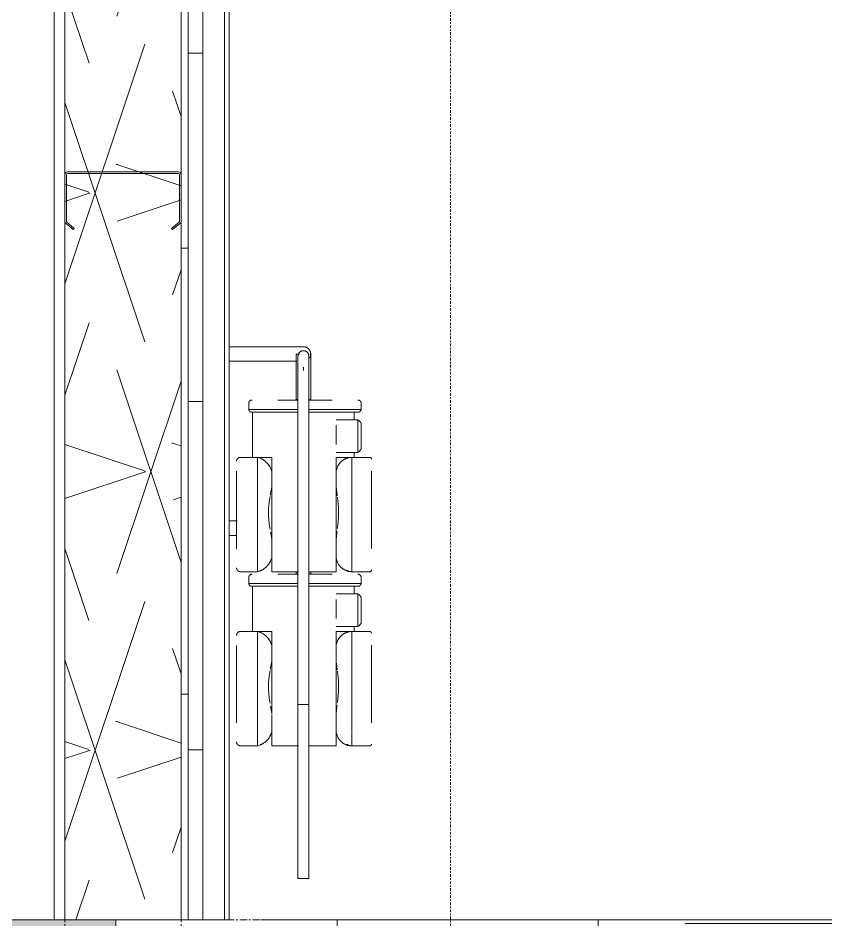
# Model space of a CAD drawing. Header units: inches. Extents: x 21386 to 98862, y -290 to 853.
# Drawn here: x 29811.3 to 29867, y 0 to 62.2 of the extents above; entities that cross this region are included whole.
import ezdxf

# ---------------------------------------------------------------- set-up
doc = ezdxf.new("R2010")
doc.units = ezdxf.units.IN
doc.header["$MEASUREMENT"] = 0
doc.linetypes.add('Dash Dot 3_16_', pattern=[0.3125, 0.1875, -0.0625, 0, -0.0625])
doc.linetypes.add('Grid Line 1_2_', pattern=[0.875, 0.5, -0.125, 0.125, -0.125])
for name, color, linetype, lineweight in [('A-ANNO-SYMB', 150, 'Continuous', 9), ('A-FLOR', 192, 'Continuous', 13), ('A-FLOR-LEVL', 51, 'Continuous', 9), ('A-FLOR-MCUT', 51, 'Continuous', 9), ('A-FLOR-PATT', 8, 'Continuous', 25), ('A-WALL', 113, 'Continuous', 13), ('A-WALL-PATT', 111, 'Continuous', 25), ('C-TOPO', 7, 'Continuous', 13), ('P-SANR-FIXT', 6, 'Continuous', 13), ('S-BEAM', 12, 'Continuous', 13), ('S-GRID', 1, 'Continuous', 9)]:
    doc.layers.add(name, color=color, linetype=linetype, lineweight=lineweight)

# ---------------------------------------------------------------- blocks, each defined once
blk = doc.blocks.new('Struct_Xcel_Sports Complex_rvt-2-Building Section - North_South looking East _ Clinic')
at = {"layer": 'A-FLOR-PATT', "lineweight": 9}
h = blk.add_hatch(dxfattribs=at)
h.set_pattern_fill('FP_25', color=256, style=0, pattern_type=2)
h.set_pattern_definition([(50, (22033.27, 107.706), (55.0854, -4.8198), [5.76, -63.36]), (355, (22033.27, 107.706), (-10.6557, 57.7685), [4.608, -50.688]), (100.451, (22037.863, 107.305), (44.4295, 52.9487), [4.895, -53.848]), (46.184, (22033.27, 123.066), (81.9644, -12.712), [8.64, -95.04]), (96.636, (22040.1, 122.01), (71.7815, 74.8124), [7.343, -80.772]), (351.184, (22033.27, 123.07), (71.782, 74.8124), [6.912, -76.032]), (21, (22040.95, 119.226), (45.842, -30.9215), [5.76, -63.36]), (326, (22040.95, 119.226), (18.687, 55.6915), [4.608, -50.688]), (71.451, (22044.77, 116.65), (64.529, 24.77), [4.895, -53.848]), (37.5, (22033.272, 107.706), (0.9339, 25.5668), [2.534, -47.539, 2.534, -48.922, -50.88]), (37.5, (22033.272, 107.706), (0.9339, 25.5668), [-101.53, 2.534, -48.346]), (7.5, (22033.272, 107.706), (20.20404, 30.2913), [2.534, -26.803, 2.534, -46.387, -19.392]), (7.5, (22033.272, 107.706), (20.20404, 30.2913), [-78.259, 2.534, -16.858]), (327.5, (22016.146, 107.706), (40.9978, -1.7324), [2.534, -16.666, 2.534, -57.37, -79.488]), (327.5, (22016.146, 107.706), (40.9978, -1.7324), [-79.104, 2.534, -76.954]), (317.5, (22008.466, 107.706), (44.7889, 7.6878), [2.534, -22.426, 2.534, -37.248, -56.448]), (317.5, (22008.466, 107.706), (44.7889, 7.6878), [-64.742, 2.534, -53.914])])
h.paths.add_polyline_path([(22104.334, -6), (22790.803, -6), (22790.803, 0), (20899.553, 0), (20899.553, -6), (21949.41, -6)], flags=0)
at = {"layer": 'A-FLOR', "color": 7}
blk.add_line((22790.803, 0), (20899.553, 0), dxfattribs=at)
at = {"layer": 'A-FLOR-MCUT', "color": 7, "lineweight": 13}
blk.add_line((22790.803, -6), (22790.803, 0), dxfattribs=at)
blk = doc.blocks.new('Girt_C - 8_D-1405489-Building Section - North_South looking East _ Clinic')
at = {"layer": 'S-BEAM', "color": 7}
for p, q in [((22787.303, 51.367), (22787.303, 48.055)), ((22787.412, 48.106), (22787.412, 51.37)), ((22795.115, 51.555), (22787.49, 51.555)), ((22787.49, 51.445), (22795.115, 51.445)), ((22795.193, 51.371), (22795.193, 48.106)), ((22795.303, 48.055), (22795.303, 51.367)), ((22787.303, 48.055), (22787.877, 47.573)), ((22787.948, 47.656), (22787.412, 48.106)), ((22795.193, 48.106), (22794.657, 47.655)), ((22794.727, 47.572), (22795.303, 48.055)), ((22787.877, 47.573), (22787.948, 47.656)), ((22794.657, 47.655), (22794.727, 47.572))]:
    blk.add_line(p, q, dxfattribs=at)
for centre, radius, start, end in [((22787.49, 51.367), 0.188, 90, 180), ((22787.49, 51.367), 0.0782, 90, 177.87728), ((22795.115, 51.367), 0.187, 360, 90), ((22795.115, 51.367), 0.0782, 3.04236, 90)]:
    blk.add_arc(centre, radius, start, end, dxfattribs=at)
blk = doc.blocks.new('gas_meter-250_cfh_2214 - gas_meter-250_cfh_2214-1353211-Building Section - North_South looking East _ Clinic')
at = {"layer": 'P-SANR-FIXT', "color": 8, "lineweight": 9}
for p, q in [((22803.129, 39.5), (22798.615, 39.5)), ((22803.467, 39), (22803.246, 39)), ((22798.615, 38.5), (22803.129, 38.5)), ((22803.24, 38.25), (22803.24, 35.855)), ((22803.365, 38.105), (22803.365, 37.855)), ((22803.74, 38.089), (22803.74, 37.855)), ((22804.115, 37.855), (22804.115, 38.105)), ((22804.24, 35.855), (22804.24, 38.25)), ((22803.365, 37.855), (22803.365, 14.855)), ((22804.115, 14.855), (22804.115, 37.855)), ((22799.97, 35.599), (22799.97, 35.181)), ((22803.378, 35.831), (22801.97, 35.831)), ((22803.387, 35.855), (22803.24, 35.855)), ((22804.24, 35.855), (22804.094, 35.855)), ((22805.72, 35.831), (22804.099, 35.831)), ((22807.72, 35.181), (22807.72, 35.599)), ((22800.038, 35.181), (22799.97, 35.181)), ((22799.97, 35.181), (22801.97, 35.181)), ((22801.97, 35), (22800.13, 35)), ((22800.13, 35), (22800.193, 35)), ((22800.24, 35), (22800.24, 31.878)), ((22800.24, 35), (22801.968, 35)), ((22801.97, 35.181), (22803.378, 35.181)), ((22803.378, 35), (22801.97, 35)), ((22804.098, 35.181), (22805.72, 35.181)), ((22805.72, 35), (22804.098, 35)), ((22805.72, 35.181), (22807.72, 35.181)), ((22807.56, 35), (22805.72, 35)), ((22805.735, 35), (22807.24, 35)), ((22807.24, 34.47), (22807.24, 35)), ((22807.313, 35), (22807.56, 35)), ((22807.72, 35.181), (22807.652, 35.181)), ((22807.49, 34.47), (22806.002, 34.47)), ((22807.49, 33.72), (22807.49, 34.47)), ((22807.72, 34.241), (22807.72, 33.72)), ((22807.72, 33.72), (22807.72, 34.241)), ((22806.002, 33.72), (22806.002, 34.095)), ((22806.002, 32.97), (22806.002, 33.72)), ((22807.49, 32.97), (22807.49, 33.72)), ((22807.72, 33.72), (22807.72, 32.97)), ((22806.002, 32.776), (22806.002, 32.97)), ((22807.49, 32.22), (22807.49, 32.97)), ((22807.72, 32.97), (22807.72, 32.45)), ((22807.72, 32.45), (22807.72, 32.97)), ((22800.584, 31.878), (22799.403, 31.878)), ((22800.584, 30.942), (22800.584, 31.878)), ((22800.584, 31.878), (22801.562, 31.878)), ((22801.562, 31.878), (22801.562, 30.901)), ((22806.002, 32.22), (22807.49, 32.22)), ((22806.002, 30.942), (22806.002, 31.878)), ((22806.002, 31.878), (22807.078, 31.878)), ((22808.311, 31.878), (22807.078, 31.878)), ((22807.078, 31.878), (22807.078, 30.942)), ((22807.24, 31.874), (22807.24, 32.22)), ((22799.132, 30.925), (22799.132, 25.578)), ((22800.584, 25.595), (22800.584, 30.942)), ((22801.562, 30.901), (22801.562, 30.898)), ((22801.562, 30.885), (22801.562, 30.88)), ((22801.562, 30.88), (22801.562, 29.87)), ((22806.002, 30.882), (22806.002, 30.942)), ((22806.002, 29.798), (22806.002, 30.882)), ((22807.078, 30.942), (22807.078, 25.595)), ((22808.428, 25.588), (22808.428, 30.934)), ((22801.562, 29.87), (22801.562, 27.832)), ((22806.002, 27.832), (22806.002, 29.798)), ((22801.562, 27.832), (22801.562, 26.208)), ((22806.002, 26.286), (22806.002, 27.832)), ((22801.562, 26.208), (22801.562, 25.533)), ((22806.002, 25.536), (22806.002, 26.286)), ((22800.584, 24), (22800.584, 25.595)), ((22801.562, 25.533), (22801.562, 24.978)), ((22806.002, 24.937), (22806.002, 25.536)), ((22807.078, 25.595), (22807.078, 24)), ((22801.562, 24.978), (22801.562, 24)), ((22806.002, 24), (22806.002, 24.937)), ((22799.403, 24), (22800.584, 24)), ((22800.766, 24.082), (22800.814, 24.082)), ((22803.391, 24), (22801.562, 24)), ((22806.002, 24), (22804.105, 24)), ((22806.668, 24.082), (22806.811, 24.082)), ((22807.078, 24), (22808.311, 24)), ((22803.74, 14.855), (22803.365, 14.855)), ((22804.115, 14.855), (22803.74, 14.855))]:
    blk.add_line(p, q, dxfattribs=at)
at = {"layer": 'P-SANR-FIXT', "color": 8, "lineweight": 9, "flags": 128}
for points in [[(22803.129, 39.5), (22803.154, 39.5), (22803.178, 39.5), (22803.202, 39.5), (22803.227, 39.5), (22803.251, 39.5), (22803.275, 39.5), (22803.298, 39.5), (22803.322, 39.5), (22803.345, 39.5), (22803.367, 39.5), (22803.39, 39.5), (22803.411, 39.5), (22803.433, 39.5), (22803.454, 39.5), (22803.474, 39.5), (22803.494, 39.5), (22803.514, 39.5), (22803.532, 39.5), (22803.55, 39.5), (22803.568, 39.5), (22803.584, 39.5), (22803.6, 39.5), (22803.615, 39.5), (22803.63, 39.5), (22803.643, 39.5), (22803.656, 39.5), (22803.668, 39.5), (22803.679, 39.5), (22803.689, 39.5), (22803.699, 39.5), (22803.707, 39.5), (22803.715, 39.5), (22803.721, 39.5), (22803.727, 39.5), (22803.731, 39.5), (22803.735, 39.5), (22803.738, 39.5), (22803.74, 39.5), (22803.74, 39.5)], [(22803.365, 38.855), (22803.366, 38.87), (22803.367, 38.885), (22803.368, 38.9), (22803.37, 38.915), (22803.373, 38.93), (22803.376, 38.944), (22803.38, 38.959), (22803.384, 38.973), (22803.389, 38.987), (22803.395, 39.001), (22803.401, 39.015), (22803.408, 39.028), (22803.415, 39.042), (22803.423, 39.054), (22803.431, 39.067), (22803.44, 39.079), (22803.449, 39.091), (22803.458, 39.103), (22803.468, 39.114), (22803.479, 39.124), (22803.49, 39.134), (22803.501, 39.144), (22803.513, 39.154), (22803.525, 39.162), (22803.538, 39.171), (22803.55, 39.179), (22803.564, 39.186), (22803.577, 39.193), (22803.591, 39.199), (22803.604, 39.205), (22803.619, 39.21), (22803.633, 39.215), (22803.647, 39.219), (22803.662, 39.222), (22803.677, 39.225), (22803.691, 39.227), (22803.706, 39.229), (22803.721, 39.23), (22803.736, 39.23), (22803.74, 39.23)], [(22803.74, 39.5), (22803.76, 39.5), (22803.78, 39.498), (22803.8, 39.496), (22803.82, 39.494), (22803.84, 39.49), (22803.859, 39.486), (22803.878, 39.481), (22803.898, 39.475), (22803.916, 39.468), (22803.935, 39.461), (22803.953, 39.452), (22803.971, 39.443), (22803.989, 39.434), (22804.006, 39.424), (22804.023, 39.413), (22804.039, 39.401), (22804.055, 39.389), (22804.07, 39.376), (22804.085, 39.362), (22804.099, 39.348), (22804.113, 39.334), (22804.126, 39.319), (22804.138, 39.303), (22804.15, 39.287), (22804.161, 39.27), (22804.172, 39.253), (22804.181, 39.236), (22804.19, 39.218), (22804.199, 39.2), (22804.206, 39.181), (22804.213, 39.162), (22804.219, 39.143), (22804.225, 39.124), (22804.229, 39.105), (22804.233, 39.085), (22804.236, 39.065), (22804.238, 39.045), (22804.24, 39.025), (22804.24, 39.005), (22804.24, 38.985), (22804.239, 38.965), (22804.237, 38.946), (22804.235, 38.926), (22804.231, 38.906), (22804.227, 38.886), (22804.222, 38.867)], [(22803.74, 39.23), (22803.755, 39.23), (22803.77, 39.229), (22803.785, 39.228), (22803.8, 39.225), (22803.815, 39.223), (22803.829, 39.22), (22803.844, 39.216), (22803.858, 39.211), (22803.872, 39.206), (22803.886, 39.201), (22803.9, 39.195), (22803.913, 39.188), (22803.927, 39.181), (22803.94, 39.173), (22803.952, 39.165), (22803.964, 39.156), (22803.976, 39.147), (22803.988, 39.137), (22803.999, 39.127), (22804.009, 39.117), (22804.02, 39.106), (22804.029, 39.094), (22804.039, 39.082), (22804.048, 39.07), (22804.056, 39.058), (22804.064, 39.045), (22804.071, 39.032), (22804.078, 39.019), (22804.084, 39.005), (22804.09, 38.991), (22804.095, 38.977), (22804.1, 38.963), (22804.104, 38.948), (22804.107, 38.934), (22804.11, 38.919), (22804.112, 38.904), (22804.114, 38.889), (22804.115, 38.874), (22804.115, 38.859), (22804.115, 38.855)], [(22803.24, 39), (22803.24, 38.999), (22803.24, 38.998), (22803.24, 38.995), (22803.24, 38.99), (22803.24, 38.985), (22803.24, 38.979), (22803.24, 38.971), (22803.24, 38.962), (22803.24, 38.952), (22803.24, 38.941), (22803.24, 38.929), (22803.24, 38.915), (22803.24, 38.901), (22803.24, 38.885), (22803.24, 38.869), (22803.24, 38.852), (22803.24, 38.833), (22803.24, 38.814), (22803.24, 38.794), (22803.24, 38.773), (22803.24, 38.751), (22803.24, 38.728), (22803.24, 38.704), (22803.24, 38.68), (22803.24, 38.655), (22803.24, 38.63), (22803.24, 38.603), (22803.24, 38.577), (22803.24, 38.55), (22803.24, 38.522), (22803.24, 38.494), (22803.24, 38.465), (22803.24, 38.436), (22803.24, 38.407), (22803.24, 38.377), (22803.24, 38.348), (22803.24, 38.318), (22803.24, 38.288), (22803.24, 38.258), (22803.24, 38.25)], [(22803.365, 38.105), (22803.365, 38.135), (22803.365, 38.165), (22803.365, 38.195), (22803.365, 38.225), (22803.365, 38.254), (22803.365, 38.284), (22803.365, 38.313), (22803.365, 38.341), (22803.365, 38.369), (22803.365, 38.397), (22803.365, 38.425), (22803.365, 38.452), (22803.365, 38.478), (22803.365, 38.504), (22803.365, 38.529), (22803.365, 38.553), (22803.365, 38.577), (22803.365, 38.6), (22803.365, 38.622), (22803.365, 38.643), (22803.365, 38.664), (22803.365, 38.683), (22803.365, 38.702), (22803.365, 38.72), (22803.365, 38.736), (22803.365, 38.752), (22803.365, 38.767), (22803.365, 38.78), (22803.365, 38.793), (22803.365, 38.804), (22803.365, 38.815), (22803.365, 38.824), (22803.365, 38.832), (22803.365, 38.839), (22803.365, 38.844), (22803.365, 38.849), (22803.365, 38.852), (22803.365, 38.854), (22803.365, 38.855)], [(22803.365, 38.855), (22803.365, 38.854), (22803.365, 38.852), (22803.365, 38.848), (22803.365, 38.842), (22803.365, 38.835), (22803.365, 38.827), (22803.365, 38.816), (22803.365, 38.804), (22803.365, 38.791), (22803.365, 38.776), (22803.365, 38.76), (22803.365, 38.742), (22803.365, 38.723), (22803.365, 38.703), (22803.365, 38.681), (22803.365, 38.657), (22803.365, 38.633), (22803.365, 38.607), (22803.365, 38.58), (22803.365, 38.552), (22803.365, 38.523), (22803.365, 38.492), (22803.365, 38.461), (22803.365, 38.429), (22803.365, 38.396), (22803.365, 38.361), (22803.365, 38.327), (22803.365, 38.291), (22803.365, 38.255), (22803.365, 38.218), (22803.365, 38.18), (22803.365, 38.142), (22803.365, 38.103), (22803.365, 38.064), (22803.365, 38.025), (22803.365, 37.986), (22803.365, 37.946), (22803.365, 37.906), (22803.365, 37.866), (22803.365, 37.855)], [(22804.115, 38.855), (22804.115, 38.855), (22804.115, 38.853), (22804.115, 38.85), (22804.115, 38.846), (22804.115, 38.84), (22804.115, 38.834), (22804.115, 38.826), (22804.115, 38.817), (22804.115, 38.807), (22804.115, 38.796), (22804.115, 38.784), (22804.115, 38.77), (22804.115, 38.756), (22804.115, 38.741), (22804.115, 38.724), (22804.115, 38.707), (22804.115, 38.688), (22804.115, 38.669), (22804.115, 38.649), (22804.115, 38.628), (22804.115, 38.606), (22804.115, 38.583), (22804.115, 38.56), (22804.115, 38.535), (22804.115, 38.51), (22804.115, 38.485), (22804.115, 38.459), (22804.115, 38.432), (22804.115, 38.405), (22804.115, 38.377), (22804.115, 38.349), (22804.115, 38.32), (22804.115, 38.291), (22804.115, 38.262), (22804.115, 38.233), (22804.115, 38.203), (22804.115, 38.173), (22804.115, 38.143), (22804.115, 38.113), (22804.115, 38.105)], [(22804.115, 37.855), (22804.115, 37.895), (22804.115, 37.935), (22804.115, 37.975), (22804.115, 38.015), (22804.115, 38.054), (22804.115, 38.093), (22804.115, 38.132), (22804.115, 38.17), (22804.115, 38.208), (22804.115, 38.245), (22804.115, 38.281), (22804.115, 38.317), (22804.115, 38.352), (22804.115, 38.386), (22804.115, 38.42), (22804.115, 38.452), (22804.115, 38.484), (22804.115, 38.515), (22804.115, 38.544), (22804.115, 38.573), (22804.115, 38.6), (22804.115, 38.626), (22804.115, 38.651), (22804.115, 38.674), (22804.115, 38.697), (22804.115, 38.718), (22804.115, 38.737), (22804.115, 38.755), (22804.115, 38.772), (22804.115, 38.787), (22804.115, 38.801), (22804.115, 38.813), (22804.115, 38.824), (22804.115, 38.833), (22804.115, 38.841), (22804.115, 38.847), (22804.115, 38.851), (22804.115, 38.854), (22804.115, 38.855)], [(22804.203, 38.81), (22804.195, 38.792), (22804.186, 38.774), (22804.177, 38.756), (22804.167, 38.739)], [(22804.24, 38.25), (22804.24, 38.28), (22804.24, 38.31), (22804.24, 38.34), (22804.24, 38.369), (22804.24, 38.399), (22804.24, 38.428), (22804.24, 38.457), (22804.24, 38.486), (22804.24, 38.514), (22804.24, 38.542), (22804.24, 38.569), (22804.24, 38.596), (22804.24, 38.623), (22804.24, 38.648), (22804.24, 38.673), (22804.24, 38.698), (22804.24, 38.722), (22804.24, 38.745), (22804.24, 38.767), (22804.24, 38.788), (22804.24, 38.808), (22804.24, 38.828), (22804.24, 38.847), (22804.24, 38.864), (22804.24, 38.881), (22804.24, 38.897), (22804.24, 38.911), (22804.24, 38.925), (22804.24, 38.938), (22804.24, 38.949), (22804.24, 38.959), (22804.24, 38.969), (22804.24, 38.977), (22804.24, 38.983), (22804.24, 38.989), (22804.24, 38.994), (22804.24, 38.997), (22804.24, 38.999), (22804.24, 39)], [(22803.281, 38.5), (22803.257, 38.5), (22803.233, 38.5), (22803.209, 38.5), (22803.185, 38.5), (22803.16, 38.5), (22803.136, 38.5), (22803.129, 38.5)], [(22799.97, 35.599), (22799.97, 35.608), (22799.971, 35.617), (22799.972, 35.627), (22799.973, 35.636), (22799.974, 35.645), (22799.976, 35.654), (22799.979, 35.663), (22799.982, 35.672), (22799.985, 35.681), (22799.988, 35.689), (22799.992, 35.698), (22799.996, 35.706), (22800.001, 35.714), (22800.005, 35.722), (22800.01, 35.73), (22800.016, 35.738), (22800.022, 35.745), (22800.028, 35.752), (22800.034, 35.759), (22800.04, 35.766), (22800.047, 35.772), (22800.054, 35.778), (22800.062, 35.784), (22800.069, 35.789), (22800.077, 35.794), (22800.085, 35.799), (22800.093, 35.804), (22800.101, 35.808), (22800.11, 35.812), (22800.118, 35.816), (22800.127, 35.819), (22800.136, 35.822), (22800.145, 35.824), (22800.154, 35.826), (22800.163, 35.828), (22800.172, 35.829), (22800.181, 35.83), (22800.191, 35.831), (22800.2, 35.831), (22800.202, 35.831)], [(22807.487, 35.831), (22807.497, 35.831), (22807.506, 35.831), (22807.515, 35.83), (22807.524, 35.828), (22807.533, 35.827), (22807.543, 35.825), (22807.552, 35.822), (22807.56, 35.82), (22807.569, 35.816), (22807.578, 35.813), (22807.586, 35.809), (22807.595, 35.805), (22807.603, 35.801), (22807.611, 35.796), (22807.619, 35.791), (22807.626, 35.785), (22807.633, 35.78), (22807.641, 35.774), (22807.647, 35.767), (22807.654, 35.761), (22807.66, 35.754), (22807.667, 35.747), (22807.672, 35.74), (22807.678, 35.732), (22807.683, 35.724), (22807.688, 35.716), (22807.692, 35.708), (22807.697, 35.7), (22807.7, 35.692), (22807.704, 35.683), (22807.707, 35.674), (22807.71, 35.665), (22807.713, 35.656), (22807.715, 35.647), (22807.716, 35.638), (22807.718, 35.629), (22807.719, 35.62), (22807.72, 35.611), (22807.72, 35.601), (22807.72, 35.599)], [(22800.13, 35), (22800.121, 35.003), (22800.112, 35.007), (22800.103, 35.011), (22800.094, 35.015), (22800.086, 35.02), (22800.078, 35.025), (22800.07, 35.03), (22800.062, 35.036), (22800.054, 35.042), (22800.047, 35.048), (22800.04, 35.054), (22800.033, 35.061), (22800.026, 35.068), (22800.02, 35.076), (22800.014, 35.083), (22800.008, 35.091), (22800.003, 35.099), (22799.998, 35.107), (22799.993, 35.116), (22799.989, 35.124), (22799.985, 35.133), (22799.981, 35.142), (22799.978, 35.151), (22799.975, 35.16), (22799.972, 35.17), (22799.97, 35.179), (22799.97, 35.181)], [(22807.72, 35.181), (22807.718, 35.171), (22807.715, 35.162), (22807.712, 35.153), (22807.709, 35.144), (22807.706, 35.135), (22807.702, 35.126), (22807.697, 35.117), (22807.693, 35.109), (22807.688, 35.101), (22807.682, 35.092), (22807.677, 35.085), (22807.671, 35.077), (22807.665, 35.07), (22807.658, 35.062), (22807.651, 35.056), (22807.644, 35.049), (22807.637, 35.043), (22807.629, 35.037), (22807.622, 35.031), (22807.614, 35.026), (22807.605, 35.021), (22807.597, 35.016), (22807.588, 35.012), (22807.58, 35.008), (22807.571, 35.004), (22807.562, 35.001), (22807.56, 35)], [(22807.49, 34.47), (22807.52, 34.449), (22807.548, 34.427), (22807.576, 34.403), (22807.602, 34.378), (22807.628, 34.353), (22807.653, 34.326), (22807.676, 34.299), (22807.699, 34.27), (22807.72, 34.241)], [(22807.72, 32.45), (22807.699, 32.42), (22807.676, 32.392), (22807.653, 32.364), (22807.628, 32.337), (22807.603, 32.312), (22807.576, 32.287), (22807.548, 32.264), (22807.52, 32.241), (22807.49, 32.22)], [(22799.132, 31.607), (22799.132, 31.618), (22799.133, 31.629), (22799.134, 31.64), (22799.135, 31.65), (22799.137, 31.661), (22799.14, 31.672), (22799.142, 31.682), (22799.146, 31.692), (22799.149, 31.703), (22799.153, 31.713), (22799.158, 31.723), (22799.163, 31.732), (22799.168, 31.742), (22799.173, 31.751), (22799.179, 31.76), (22799.186, 31.769), (22799.192, 31.778), (22799.199, 31.786), (22799.207, 31.794), (22799.214, 31.802), (22799.222, 31.809), (22799.23, 31.816), (22799.239, 31.823), (22799.248, 31.829), (22799.257, 31.835), (22799.266, 31.841), (22799.275, 31.846), (22799.285, 31.851), (22799.295, 31.856), (22799.305, 31.86), (22799.315, 31.864), (22799.326, 31.867), (22799.336, 31.87), (22799.347, 31.872), (22799.357, 31.875), (22799.368, 31.876), (22799.379, 31.877), (22799.39, 31.878), (22799.4, 31.878)], [(22808.311, 31.878), (22808.315, 31.878), (22808.32, 31.878), (22808.325, 31.878), (22808.329, 31.877), (22808.334, 31.876), (22808.339, 31.875), (22808.343, 31.874), (22808.348, 31.872), (22808.352, 31.871), (22808.357, 31.869), (22808.361, 31.867), (22808.365, 31.865), (22808.369, 31.863), (22808.373, 31.86), (22808.377, 31.858), (22808.381, 31.855), (22808.385, 31.852), (22808.388, 31.849), (22808.392, 31.846), (22808.395, 31.843), (22808.398, 31.839), (22808.401, 31.836), (22808.404, 31.832), (22808.407, 31.828), (22808.41, 31.824), (22808.412, 31.82), (22808.414, 31.816), (22808.417, 31.812), (22808.419, 31.808), (22808.42, 31.803), (22808.422, 31.799), (22808.423, 31.795), (22808.425, 31.79), (22808.426, 31.785), (22808.427, 31.781), (22808.427, 31.776), (22808.428, 31.771), (22808.428, 31.767), (22808.428, 31.762), (22808.428, 31.761)], [(22799.403, 24), (22799.392, 24), (22799.382, 24.001), (22799.371, 24.002), (22799.36, 24.003), (22799.349, 24.005), (22799.339, 24.008), (22799.328, 24.011), (22799.318, 24.014), (22799.308, 24.017), (22799.298, 24.021), (22799.288, 24.026), (22799.278, 24.031), (22799.268, 24.036), (22799.259, 24.041), (22799.25, 24.047), (22799.241, 24.054), (22799.233, 24.06), (22799.224, 24.067), (22799.216, 24.075), (22799.209, 24.082), (22799.201, 24.09), (22799.194, 24.098), (22799.187, 24.107), (22799.181, 24.116), (22799.175, 24.125), (22799.169, 24.134), (22799.164, 24.143), (22799.159, 24.153), (22799.154, 24.163), (22799.15, 24.173), (22799.147, 24.183), (22799.143, 24.194), (22799.14, 24.204), (22799.138, 24.215), (22799.136, 24.225), (22799.134, 24.236), (22799.133, 24.247), (22799.132, 24.258), (22799.132, 24.268), (22799.132, 24.271)], [(22808.428, 24.118), (22808.428, 24.113), (22808.428, 24.108), (22808.428, 24.104), (22808.427, 24.099), (22808.426, 24.094), (22808.425, 24.09), (22808.424, 24.085), (22808.422, 24.081), (22808.421, 24.076), (22808.419, 24.072), (22808.417, 24.068), (22808.415, 24.063), (22808.413, 24.059), (22808.41, 24.055), (22808.408, 24.051), (22808.405, 24.047), (22808.402, 24.044), (22808.399, 24.04), (22808.396, 24.037), (22808.393, 24.033), (22808.389, 24.03), (22808.386, 24.027), (22808.382, 24.024), (22808.378, 24.021), (22808.374, 24.019), (22808.37, 24.016), (22808.366, 24.014), (22808.362, 24.012), (22808.358, 24.01), (22808.353, 24.008), (22808.349, 24.006), (22808.344, 24.005), (22808.34, 24.004), (22808.335, 24.003), (22808.331, 24.002), (22808.326, 24.001), (22808.321, 24), (22808.317, 24), (22808.312, 24)]]:
    blk.add_lwpolyline(points, dxfattribs=at)
at = {"layer": 'P-SANR-FIXT', "color": 8, "lineweight": 9}
for points, knots in [([(22801.562, 30.901), (22801.544, 30.965), (22801.513, 31.056), (22801.462, 31.167), (22801.406, 31.273), (22801.34, 31.369), (22801.268, 31.456), (22801.205, 31.526), (22801.129, 31.596), (22801.057, 31.651), (22801.007, 31.686), (22800.98, 31.705), (22800.938, 31.732), (22800.875, 31.767), (22800.795, 31.805), (22800.695, 31.848), (22800.627, 31.869), (22800.584, 31.878)], [0, 0, 0, 0, 0.1, 0.15, 0.2, 0.3, 0.35, 0.4, 0.475, 0.55, 0.5875, 0.60625, 0.625, 0.7, 0.775, 0.85, 1, 1, 1, 1]), ([(22807.078, 31.878), (22807.044, 31.879), (22806.986, 31.875), (22806.904, 31.864), (22806.854, 31.855), (22806.815, 31.845), (22806.774, 31.833), (22806.731, 31.82), (22806.687, 31.805), (22806.642, 31.785), (22806.596, 31.763), (22806.548, 31.739), (22806.5, 31.71), (22806.452, 31.677), (22806.403, 31.64), (22806.354, 31.599), (22806.314, 31.561), (22806.282, 31.529), (22806.252, 31.494), (22806.215, 31.448), (22806.172, 31.388), (22806.131, 31.323), (22806.096, 31.254), (22806.065, 31.182), (22806.031, 31.081), (22806.012, 30.999), (22806.002, 30.942)], [0, 0, 0, 0, 0.142857, 0.214286, 0.25, 0.285714, 0.321429, 0.357143, 0.392857, 0.428571, 0.464286, 0.5, 0.535714, 0.571429, 0.607143, 0.642857, 0.678571, 0.696429, 0.714286, 0.75, 0.785714, 0.821429, 0.857143, 0.892857, 0.928571, 1, 1, 1, 1]), ([(22801.385, 31.301), (22801.383, 31.304), (22801.369, 31.324), (22801.349, 31.352), (22801.326, 31.384), (22801.31, 31.406), (22801.294, 31.427), (22801.272, 31.453), (22801.244, 31.483), (22801.214, 31.513), (22801.198, 31.53), (22801.191, 31.537)], [0.1823297, 0.1823297, 0.1823297, 0.1823297, 0.1875, 0.21875, 0.234375, 0.25, 0.265625, 0.28125, 0.3125, 0.34375, 0.375, 0.375, 0.375, 0.375]), ([(22801.191, 31.537), (22801.198, 31.53), (22801.214, 31.513), (22801.244, 31.483), (22801.271, 31.453), (22801.294, 31.427), (22801.304, 31.413), (22801.31, 31.406)], [0.625, 0.625, 0.625, 0.625, 0.65625, 0.6875, 0.71875, 0.734375, 0.75, 0.75, 0.75, 0.75]), ([(22801.562, 30.901), (22801.545, 30.956), (22801.518, 31.034), (22801.479, 31.128), (22801.459, 31.172), (22801.448, 31.193)], [0, 0, 0, 0, 0.0625, 0.09375, 0.125, 0.125, 0.125, 0.125]), ([(22806.08, 31.218), (22806.072, 31.198), (22806.057, 31.157), (22806.03, 31.068), (22806.012, 30.994), (22806.002, 30.942)], [0.875, 0.875, 0.875, 0.875, 0.90625, 0.9375, 1, 1, 1, 1]), ([(22806.294, 31.54), (22806.288, 31.533), (22806.274, 31.518), (22806.248, 31.49), (22806.225, 31.462), (22806.206, 31.438), (22806.193, 31.418), (22806.179, 31.397), (22806.16, 31.368), (22806.141, 31.337), (22806.127, 31.313), (22806.122, 31.305)], [0.625, 0.625, 0.625, 0.625, 0.65625, 0.6875, 0.71875, 0.734375, 0.75, 0.765625, 0.78125, 0.8125, 0.8259982, 0.8259982, 0.8259982, 0.8259982]), ([(22806.193, 31.418), (22806.197, 31.424), (22806.206, 31.437), (22806.225, 31.462), (22806.248, 31.49), (22806.274, 31.518), (22806.288, 31.533), (22806.294, 31.54)], [0.25, 0.25, 0.25, 0.25, 0.265625, 0.28125, 0.3125, 0.34375, 0.375, 0.375, 0.375, 0.375]), ([(22801.459, 29.282), (22801.466, 29.322), (22801.488, 29.443), (22801.521, 29.642), (22801.548, 29.795), (22801.562, 29.87)], [0.6893474, 0.6893474, 0.6893474, 0.6893474, 0.75, 0.875, 1, 1, 1, 1]), ([(22806.002, 29.798), (22806.01, 29.725), (22806.027, 29.575), (22806.049, 29.383), (22806.064, 29.266), (22806.069, 29.229)], [0, 0, 0, 0, 0.125, 0.25, 0.3090159, 0.3090159, 0.3090159, 0.3090159]), ([(22801.335, 27.832), (22801.328, 28.014), (22801.328, 28.285), (22801.36, 28.64), (22801.389, 28.858), (22801.414, 29.028), (22801.431, 29.123), (22801.44, 29.176), (22801.442, 29.187)], [0, 0, 0, 0, 0.25, 0.375, 0.5, 0.5625, 0.625, 0.6413922, 0.6413922, 0.6413922, 0.6413922]), ([(22806.082, 29.134), (22806.083, 29.123), (22806.091, 29.072), (22806.103, 28.98), (22806.118, 28.856), (22806.131, 28.732), (22806.147, 28.563), (22806.168, 28.266), (22806.169, 28.006), (22806.162, 27.832)], [0.3581675, 0.3581675, 0.3581675, 0.3581675, 0.375, 0.4375, 0.5, 0.5625, 0.625, 0.75, 1, 1, 1, 1]), ([(22801.442, 26.93), (22801.438, 26.953), (22801.419, 27.065), (22801.387, 27.271), (22801.357, 27.55), (22801.341, 27.738), (22801.335, 27.832)], [0.4590176, 0.4590176, 0.4590176, 0.4590176, 0.5, 0.6666667, 0.8333333, 1, 1, 1, 1]), ([(22806.162, 27.832), (22806.157, 27.743), (22806.145, 27.566), (22806.122, 27.301), (22806.098, 27.108), (22806.084, 27.004), (22806.082, 26.986)], [0, 0, 0, 0, 0.1666667, 0.3333333, 0.5, 0.5353364, 0.5353364, 0.5353364, 0.5353364]), ([(22800.584, 24), (22800.612, 24.006), (22800.672, 24.023), (22800.753, 24.055), (22800.822, 24.086), (22800.876, 24.112), (22800.931, 24.142), (22800.986, 24.177), (22801.043, 24.217), (22801.1, 24.26), (22801.148, 24.3), (22801.186, 24.335), (22801.222, 24.372), (22801.268, 24.422), (22801.34, 24.509), (22801.406, 24.605), (22801.462, 24.711), (22801.513, 24.823), (22801.544, 24.914), (22801.562, 24.978)], [0, 0, 0, 0, 0.1, 0.2, 0.25, 0.3, 0.35, 0.4, 0.45, 0.5, 0.55, 0.575, 0.6, 0.65, 0.7, 0.8, 0.85, 0.9, 1, 1, 1, 1]), ([(22806.002, 24.937), (22806.014, 24.869), (22806.038, 24.774), (22806.081, 24.658), (22806.119, 24.577), (22806.163, 24.501), (22806.214, 24.431), (22806.258, 24.378), (22806.295, 24.338), (22806.322, 24.31), (22806.349, 24.283), (22806.387, 24.25), (22806.435, 24.213), (22806.483, 24.181), (22806.52, 24.157), (22806.548, 24.14), (22806.576, 24.125), (22806.612, 24.106), (22806.657, 24.086), (22806.71, 24.066), (22806.76, 24.049), (22806.808, 24.034), (22806.854, 24.024), (22806.898, 24.016), (22806.953, 24.007), (22807.015, 24), (22807.058, 23.999), (22807.078, 24)], [0, 0, 0, 0, 0.083333, 0.125, 0.166667, 0.208333, 0.25, 0.291667, 0.3125, 0.333333, 0.354167, 0.375, 0.416667, 0.458333, 0.479167, 0.5, 0.520833, 0.541667, 0.583333, 0.625, 0.666667, 0.708333, 0.75, 0.791667, 0.833333, 0.916667, 1, 1, 1, 1]), ([(22801.259, 24.413), (22801.275, 24.43), (22801.306, 24.467), (22801.343, 24.516), (22801.364, 24.546), (22801.371, 24.555)], [0.8, 0.8, 0.8, 0.8, 0.825, 0.85, 0.86115606, 0.86115606, 0.86115606, 0.86115606]), ([(22806.16, 24.509), (22806.161, 24.508), (22806.175, 24.486), (22806.203, 24.447), (22806.23, 24.412), (22806.244, 24.395)], [0.14801628, 0.14801628, 0.14801628, 0.14801628, 0.15, 0.175, 0.2, 0.2, 0.2, 0.2]), ([(22806.421, 24.225), (22806.428, 24.219), (22806.442, 24.208), (22806.473, 24.187), (22806.5, 24.17), (22806.519, 24.159), (22806.523, 24.156)], [0.3, 0.3, 0.3, 0.3, 0.3125, 0.325, 0.35, 0.35763864, 0.35763864, 0.35763864, 0.35763864]), ([(22806.523, 24.156), (22806.519, 24.159), (22806.5, 24.17), (22806.473, 24.187), (22806.443, 24.208), (22806.428, 24.219), (22806.421, 24.225)], [0.64247023, 0.64247023, 0.64247023, 0.64247023, 0.65, 0.675, 0.6875, 0.7, 0.7, 0.7, 0.7])]:
    blk.add_open_spline(points, degree=3, knots=knots, dxfattribs=at)
for points in [[(22801.562, 26.208), (22801.548, 26.292), (22801.519, 26.463), (22801.491, 26.639), (22801.476, 26.728)], [(22806.056, 26.784), (22806.046, 26.699), (22806.028, 26.531), (22806.01, 26.367), (22806.002, 26.286)], [(22801.435, 24.66), (22801.46, 24.707), (22801.506, 24.807), (22801.545, 24.919), (22801.562, 24.978)], [(22806.002, 24.937), (22806.013, 24.88), (22806.038, 24.773), (22806.073, 24.677), (22806.093, 24.632)]]:
    blk.add_open_spline(points, degree=3, dxfattribs=at)
blk = doc.blocks.new('gas_meter-250_cfh_2214 - gas_meter-250_cfh_2214-V41-Building Section - North_South looking East _ Clinic')
at = {"layer": 'P-SANR-FIXT', "color": 8, "lineweight": 9}
for p, q in [((22799.168, 27.5), (22798.615, 27.5)), ((22798.615, 26.5), (22799.141, 26.5)), ((22803.378, 23.831), (22801.97, 23.831)), ((22803.24, 24), (22803.24, 23.855)), ((22803.387, 23.855), (22803.24, 23.855)), ((22804.24, 23.855), (22804.094, 23.855)), ((22805.72, 23.831), (22804.103, 23.831)), ((22804.24, 23.855), (22804.24, 24)), ((22799.97, 23.599), (22799.97, 23.181)), ((22800.038, 23.181), (22799.97, 23.181)), ((22799.97, 23.181), (22801.97, 23.181)), ((22801.97, 23), (22800.13, 23)), ((22800.13, 23), (22800.193, 23)), ((22800.24, 23), (22800.24, 19.878)), ((22800.24, 23), (22801.968, 23)), ((22801.97, 23.181), (22803.378, 23.181)), ((22803.378, 23), (22801.97, 23)), ((22804.103, 23.181), (22805.72, 23.181)), ((22805.72, 23), (22804.103, 23)), ((22805.72, 23.181), (22807.72, 23.181)), ((22807.56, 23), (22805.72, 23)), ((22805.735, 23), (22807.24, 23)), ((22807.24, 22.47), (22807.24, 23)), ((22807.313, 23), (22807.56, 23)), ((22807.72, 23.181), (22807.652, 23.181)), ((22807.72, 23.181), (22807.72, 23.599)), ((22807.49, 22.47), (22806.002, 22.47)), ((22807.49, 21.72), (22807.49, 22.47)), ((22806.002, 21.72), (22806.002, 22.095)), ((22807.72, 22.241), (22807.72, 21.72)), ((22807.72, 21.72), (22807.72, 22.241)), ((22806.002, 20.97), (22806.002, 21.72)), ((22807.49, 20.97), (22807.49, 21.72)), ((22807.72, 21.72), (22807.72, 20.97)), ((22806.002, 20.776), (22806.002, 20.97)), ((22807.49, 20.22), (22807.49, 20.97)), ((22807.72, 20.97), (22807.72, 20.45)), ((22807.72, 20.45), (22807.72, 20.97)), ((22806.002, 20.22), (22807.49, 20.22)), ((22807.24, 19.874), (22807.24, 20.22)), ((22800.584, 19.878), (22799.403, 19.878)), ((22800.584, 18.942), (22800.584, 19.878)), ((22800.584, 19.878), (22801.562, 19.878)), ((22801.562, 19.878), (22801.562, 18.901)), ((22806.002, 18.942), (22806.002, 19.878)), ((22806.002, 19.878), (22807.078, 19.878)), ((22808.311, 19.878), (22807.078, 19.878)), ((22807.078, 19.878), (22807.078, 18.942)), ((22799.132, 18.925), (22799.132, 13.578)), ((22800.584, 13.595), (22800.584, 18.942)), ((22801.562, 18.901), (22801.562, 18.898)), ((22801.562, 18.885), (22801.562, 18.88)), ((22801.562, 18.88), (22801.562, 17.838)), ((22806.002, 18.882), (22806.002, 18.942)), ((22806.002, 17.838), (22806.002, 18.882)), ((22807.078, 18.942), (22807.078, 13.595)), ((22808.428, 13.588), (22808.428, 18.934)), ((22801.562, 17.87), (22801.562, 15.832)), ((22806.002, 15.832), (22806.002, 17.798)), ((22801.562, 15.832), (22801.562, 14.208)), ((22806.002, 14.286), (22806.002, 15.832)), ((22803.365, 14.855), (22803.365, 2.855)), ((22804.115, 2.855), (22804.115, 14.855)), ((22801.562, 14.136), (22801.562, 13.533)), ((22806.002, 13.536), (22806.002, 14.286)), ((22800.584, 12), (22800.584, 13.595)), ((22801.562, 13.533), (22801.562, 12.978)), ((22806.002, 12.937), (22806.002, 13.536)), ((22807.078, 13.595), (22807.078, 12.953)), ((22801.562, 12.978), (22801.562, 12)), ((22806.002, 12), (22806.002, 12.937)), ((22807.078, 12.911), (22807.078, 12)), ((22799.403, 12), (22800.584, 12)), ((22800.766, 12.082), (22800.814, 12.082)), ((22803.391, 12), (22801.562, 12)), ((22806.002, 12), (22804.105, 12)), ((22806.668, 12.082), (22806.811, 12.082)), ((22807.078, 12), (22808.311, 12)), ((22803.74, 2.855), (22803.365, 2.855)), ((22804.115, 2.855), (22803.74, 2.855))]:
    blk.add_line(p, q, dxfattribs=at)
at = {"layer": 'P-SANR-FIXT', "color": 8, "lineweight": 9, "flags": 128}
for points in [[(22799.97, 23.599), (22799.97, 23.608), (22799.971, 23.617), (22799.972, 23.627), (22799.973, 23.636), (22799.974, 23.645), (22799.976, 23.654), (22799.979, 23.663), (22799.982, 23.672), (22799.985, 23.681), (22799.988, 23.689), (22799.992, 23.698), (22799.996, 23.706), (22800.001, 23.714), (22800.005, 23.722), (22800.01, 23.73), (22800.016, 23.738), (22800.022, 23.745), (22800.028, 23.752), (22800.034, 23.759), (22800.04, 23.766), (22800.047, 23.772), (22800.054, 23.778), (22800.062, 23.784), (22800.069, 23.789), (22800.077, 23.794), (22800.085, 23.799), (22800.093, 23.804), (22800.101, 23.808), (22800.11, 23.812), (22800.118, 23.816), (22800.127, 23.819), (22800.136, 23.822), (22800.145, 23.824), (22800.154, 23.826), (22800.163, 23.828), (22800.172, 23.829), (22800.181, 23.83), (22800.191, 23.831), (22800.2, 23.831), (22800.202, 23.831)], [(22807.487, 23.831), (22807.497, 23.831), (22807.506, 23.831), (22807.515, 23.83), (22807.524, 23.828), (22807.533, 23.827), (22807.543, 23.825), (22807.552, 23.822), (22807.56, 23.82), (22807.569, 23.816), (22807.578, 23.813), (22807.586, 23.809), (22807.595, 23.805), (22807.603, 23.801), (22807.611, 23.796), (22807.619, 23.791), (22807.626, 23.785), (22807.633, 23.78), (22807.641, 23.774), (22807.647, 23.767), (22807.654, 23.761), (22807.66, 23.754), (22807.667, 23.747), (22807.672, 23.74), (22807.678, 23.732), (22807.683, 23.724), (22807.688, 23.716), (22807.692, 23.708), (22807.697, 23.7), (22807.7, 23.692), (22807.704, 23.683), (22807.707, 23.674), (22807.71, 23.665), (22807.713, 23.656), (22807.715, 23.647), (22807.716, 23.638), (22807.718, 23.629), (22807.719, 23.62), (22807.72, 23.611), (22807.72, 23.601), (22807.72, 23.599)], [(22800.13, 23), (22800.121, 23.003), (22800.112, 23.007), (22800.103, 23.011), (22800.094, 23.015), (22800.086, 23.02), (22800.078, 23.025), (22800.07, 23.03), (22800.062, 23.036), (22800.054, 23.042), (22800.047, 23.048), (22800.04, 23.054), (22800.033, 23.061), (22800.026, 23.068), (22800.02, 23.076), (22800.014, 23.083), (22800.008, 23.091), (22800.003, 23.099), (22799.998, 23.107), (22799.993, 23.116), (22799.989, 23.124), (22799.985, 23.133), (22799.981, 23.142), (22799.978, 23.151), (22799.975, 23.16), (22799.972, 23.17), (22799.97, 23.179), (22799.97, 23.181)], [(22807.72, 23.181), (22807.718, 23.171), (22807.715, 23.162), (22807.712, 23.153), (22807.709, 23.144), (22807.706, 23.135), (22807.702, 23.126), (22807.697, 23.117), (22807.693, 23.109), (22807.688, 23.101), (22807.682, 23.092), (22807.677, 23.085), (22807.671, 23.077), (22807.665, 23.07), (22807.658, 23.062), (22807.651, 23.056), (22807.644, 23.049), (22807.637, 23.043), (22807.629, 23.037), (22807.622, 23.031), (22807.614, 23.026), (22807.605, 23.021), (22807.597, 23.016), (22807.588, 23.012), (22807.58, 23.008), (22807.571, 23.004), (22807.562, 23.001), (22807.56, 23)], [(22807.49, 22.47), (22807.52, 22.449), (22807.548, 22.427), (22807.576, 22.403), (22807.602, 22.378), (22807.628, 22.353), (22807.653, 22.326), (22807.676, 22.299), (22807.699, 22.27), (22807.72, 22.241)], [(22807.72, 20.45), (22807.699, 20.42), (22807.676, 20.392), (22807.653, 20.364), (22807.628, 20.337), (22807.603, 20.312), (22807.576, 20.287), (22807.548, 20.264), (22807.52, 20.241), (22807.49, 20.22)], [(22799.132, 19.607), (22799.132, 19.618), (22799.133, 19.629), (22799.134, 19.64), (22799.135, 19.65), (22799.137, 19.661), (22799.14, 19.672), (22799.142, 19.682), (22799.146, 19.692), (22799.149, 19.703), (22799.153, 19.713), (22799.158, 19.723), (22799.163, 19.732), (22799.168, 19.742), (22799.173, 19.751), (22799.179, 19.76), (22799.186, 19.769), (22799.192, 19.778), (22799.199, 19.786), (22799.207, 19.794), (22799.214, 19.802), (22799.222, 19.809), (22799.23, 19.816), (22799.239, 19.823), (22799.248, 19.829), (22799.257, 19.835), (22799.266, 19.841), (22799.275, 19.846), (22799.285, 19.851), (22799.295, 19.856), (22799.305, 19.86), (22799.315, 19.864), (22799.326, 19.867), (22799.336, 19.87), (22799.347, 19.872), (22799.357, 19.875), (22799.368, 19.876), (22799.379, 19.877), (22799.39, 19.878), (22799.4, 19.878)], [(22808.311, 19.878), (22808.315, 19.878), (22808.32, 19.878), (22808.325, 19.878), (22808.329, 19.877), (22808.334, 19.876), (22808.339, 19.875), (22808.343, 19.874), (22808.348, 19.872), (22808.352, 19.871), (22808.357, 19.869), (22808.361, 19.867), (22808.365, 19.865), (22808.369, 19.863), (22808.373, 19.86), (22808.377, 19.858), (22808.381, 19.855), (22808.385, 19.852), (22808.388, 19.849), (22808.392, 19.846), (22808.395, 19.843), (22808.398, 19.839), (22808.401, 19.836), (22808.404, 19.832), (22808.407, 19.828), (22808.41, 19.824), (22808.412, 19.82), (22808.414, 19.816), (22808.417, 19.812), (22808.419, 19.808), (22808.42, 19.803), (22808.422, 19.799), (22808.423, 19.795), (22808.425, 19.79), (22808.426, 19.785), (22808.427, 19.781), (22808.427, 19.776), (22808.428, 19.771), (22808.428, 19.767), (22808.428, 19.762), (22808.428, 19.761)], [(22799.403, 12), (22799.392, 12), (22799.382, 12.001), (22799.371, 12.002), (22799.36, 12.003), (22799.349, 12.005), (22799.339, 12.008), (22799.328, 12.011), (22799.318, 12.014), (22799.308, 12.017), (22799.298, 12.021), (22799.288, 12.026), (22799.278, 12.031), (22799.268, 12.036), (22799.259, 12.041), (22799.25, 12.047), (22799.241, 12.054), (22799.233, 12.06), (22799.224, 12.067), (22799.216, 12.075), (22799.209, 12.082), (22799.201, 12.09), (22799.194, 12.098), (22799.187, 12.107), (22799.181, 12.116), (22799.175, 12.125), (22799.169, 12.134), (22799.164, 12.143), (22799.159, 12.153), (22799.154, 12.163), (22799.15, 12.173), (22799.147, 12.183), (22799.143, 12.194), (22799.14, 12.204), (22799.138, 12.215), (22799.136, 12.225), (22799.134, 12.236), (22799.133, 12.247), (22799.132, 12.258), (22799.132, 12.268), (22799.132, 12.271)], [(22808.428, 12.118), (22808.428, 12.113), (22808.428, 12.108), (22808.428, 12.104), (22808.427, 12.099), (22808.426, 12.094), (22808.425, 12.09), (22808.424, 12.085), (22808.422, 12.081), (22808.421, 12.076), (22808.419, 12.072), (22808.417, 12.068), (22808.415, 12.063), (22808.413, 12.059), (22808.41, 12.055), (22808.408, 12.051), (22808.405, 12.047), (22808.402, 12.044), (22808.399, 12.04), (22808.396, 12.037), (22808.393, 12.033), (22808.389, 12.03), (22808.386, 12.027), (22808.382, 12.024), (22808.378, 12.021), (22808.374, 12.019), (22808.37, 12.016), (22808.366, 12.014), (22808.362, 12.012), (22808.358, 12.01), (22808.353, 12.008), (22808.349, 12.006), (22808.344, 12.005), (22808.34, 12.004), (22808.335, 12.003), (22808.331, 12.002), (22808.326, 12.001), (22808.321, 12), (22808.317, 12), (22808.312, 12)]]:
    blk.add_lwpolyline(points, dxfattribs=at)
at = {"layer": 'P-SANR-FIXT', "color": 8, "lineweight": 9}
for points, knots in [([(22801.562, 18.901), (22801.544, 18.965), (22801.513, 19.056), (22801.462, 19.167), (22801.406, 19.273), (22801.34, 19.369), (22801.268, 19.456), (22801.205, 19.526), (22801.129, 19.596), (22801.057, 19.651), (22801.007, 19.686), (22800.98, 19.705), (22800.938, 19.732), (22800.875, 19.767), (22800.795, 19.805), (22800.695, 19.848), (22800.627, 19.869), (22800.584, 19.878)], [0, 0, 0, 0, 0.1, 0.15, 0.2, 0.3, 0.35, 0.4, 0.475, 0.55, 0.5875, 0.60625, 0.625, 0.7, 0.775, 0.85, 1, 1, 1, 1]), ([(22801.385, 19.301), (22801.383, 19.304), (22801.369, 19.324), (22801.349, 19.352), (22801.326, 19.384), (22801.31, 19.406), (22801.294, 19.427), (22801.272, 19.453), (22801.244, 19.483), (22801.214, 19.513), (22801.198, 19.53), (22801.191, 19.537)], [0.1823297, 0.1823297, 0.1823297, 0.1823297, 0.1875, 0.21875, 0.234375, 0.25, 0.265625, 0.28125, 0.3125, 0.34375, 0.375, 0.375, 0.375, 0.375]), ([(22801.191, 19.537), (22801.198, 19.53), (22801.214, 19.513), (22801.244, 19.483), (22801.271, 19.453), (22801.294, 19.427), (22801.304, 19.413), (22801.31, 19.406)], [0.625, 0.625, 0.625, 0.625, 0.65625, 0.6875, 0.71875, 0.734375, 0.75, 0.75, 0.75, 0.75]), ([(22807.078, 19.878), (22807.044, 19.879), (22806.986, 19.875), (22806.904, 19.864), (22806.854, 19.855), (22806.815, 19.845), (22806.774, 19.833), (22806.731, 19.82), (22806.687, 19.805), (22806.642, 19.785), (22806.596, 19.763), (22806.548, 19.739), (22806.5, 19.71), (22806.452, 19.677), (22806.403, 19.64), (22806.354, 19.599), (22806.314, 19.561), (22806.282, 19.529), (22806.252, 19.494), (22806.215, 19.448), (22806.172, 19.388), (22806.131, 19.323), (22806.096, 19.254), (22806.065, 19.182), (22806.031, 19.081), (22806.012, 18.999), (22806.002, 18.942)], [0, 0, 0, 0, 0.142857, 0.214286, 0.25, 0.285714, 0.321429, 0.357143, 0.392857, 0.428571, 0.464286, 0.5, 0.535714, 0.571429, 0.607143, 0.642857, 0.678571, 0.696429, 0.714286, 0.75, 0.785714, 0.821429, 0.857143, 0.892857, 0.928571, 1, 1, 1, 1]), ([(22806.294, 19.54), (22806.288, 19.533), (22806.274, 19.518), (22806.248, 19.49), (22806.225, 19.462), (22806.206, 19.438), (22806.193, 19.418), (22806.179, 19.397), (22806.16, 19.368), (22806.141, 19.337), (22806.127, 19.313), (22806.122, 19.305)], [0.625, 0.625, 0.625, 0.625, 0.65625, 0.6875, 0.71875, 0.734375, 0.75, 0.765625, 0.78125, 0.8125, 0.8259982, 0.8259982, 0.8259982, 0.8259982]), ([(22806.193, 19.418), (22806.197, 19.424), (22806.206, 19.437), (22806.225, 19.462), (22806.248, 19.49), (22806.274, 19.518), (22806.288, 19.533), (22806.294, 19.54)], [0.25, 0.25, 0.25, 0.25, 0.265625, 0.28125, 0.3125, 0.34375, 0.375, 0.375, 0.375, 0.375]), ([(22801.562, 18.901), (22801.545, 18.956), (22801.518, 19.034), (22801.479, 19.128), (22801.459, 19.172), (22801.448, 19.193)], [0, 0, 0, 0, 0.0625, 0.09375, 0.125, 0.125, 0.125, 0.125]), ([(22806.08, 19.218), (22806.072, 19.198), (22806.057, 19.157), (22806.03, 19.068), (22806.012, 18.994), (22806.002, 18.942)], [0.875, 0.875, 0.875, 0.875, 0.90625, 0.9375, 1, 1, 1, 1]), ([(22801.459, 17.282), (22801.466, 17.322), (22801.488, 17.443), (22801.521, 17.642), (22801.548, 17.795), (22801.562, 17.87)], [0.6893474, 0.6893474, 0.6893474, 0.6893474, 0.75, 0.875, 1, 1, 1, 1]), ([(22806.002, 17.798), (22806.01, 17.725), (22806.027, 17.575), (22806.049, 17.383), (22806.064, 17.266), (22806.069, 17.229)], [0, 0, 0, 0, 0.125, 0.25, 0.3090159, 0.3090159, 0.3090159, 0.3090159]), ([(22801.335, 15.832), (22801.328, 16.014), (22801.328, 16.285), (22801.36, 16.64), (22801.389, 16.858), (22801.414, 17.028), (22801.431, 17.123), (22801.44, 17.176), (22801.442, 17.187)], [0, 0, 0, 0, 0.25, 0.375, 0.5, 0.5625, 0.625, 0.6413922, 0.6413922, 0.6413922, 0.6413922]), ([(22806.082, 17.134), (22806.083, 17.123), (22806.091, 17.072), (22806.103, 16.98), (22806.118, 16.856), (22806.131, 16.732), (22806.147, 16.563), (22806.168, 16.266), (22806.169, 16.006), (22806.162, 15.832)], [0.3581675, 0.3581675, 0.3581675, 0.3581675, 0.375, 0.4375, 0.5, 0.5625, 0.625, 0.75, 1, 1, 1, 1]), ([(22801.442, 14.93), (22801.438, 14.953), (22801.419, 15.065), (22801.387, 15.271), (22801.357, 15.55), (22801.341, 15.738), (22801.335, 15.832)], [0.4590176, 0.4590176, 0.4590176, 0.4590176, 0.5, 0.6666667, 0.8333333, 1, 1, 1, 1]), ([(22806.162, 15.832), (22806.157, 15.743), (22806.145, 15.566), (22806.122, 15.301), (22806.098, 15.108), (22806.084, 15.004), (22806.082, 14.986)], [0, 0, 0, 0, 0.1666667, 0.3333333, 0.5, 0.5353364, 0.5353364, 0.5353364, 0.5353364]), ([(22800.584, 12), (22800.612, 12.006), (22800.672, 12.023), (22800.753, 12.055), (22800.822, 12.086), (22800.876, 12.112), (22800.931, 12.142), (22800.986, 12.177), (22801.043, 12.217), (22801.1, 12.26), (22801.148, 12.3), (22801.186, 12.335), (22801.222, 12.372), (22801.268, 12.422), (22801.34, 12.509), (22801.406, 12.605), (22801.462, 12.711), (22801.513, 12.823), (22801.544, 12.914), (22801.562, 12.978)], [0, 0, 0, 0, 0.1, 0.2, 0.25, 0.3, 0.35, 0.4, 0.45, 0.5, 0.55, 0.575, 0.6, 0.65, 0.7, 0.8, 0.85, 0.9, 1, 1, 1, 1]), ([(22801.259, 12.413), (22801.275, 12.43), (22801.306, 12.467), (22801.343, 12.516), (22801.364, 12.546), (22801.371, 12.555)], [0.8, 0.8, 0.8, 0.8, 0.825, 0.85, 0.86115606, 0.86115606, 0.86115606, 0.86115606]), ([(22801.435, 12.66), (22801.46, 12.707), (22801.503, 12.8), (22801.539, 12.904), (22801.554, 12.953)], [0.9, 0.9, 0.9, 0.9, 0.95, 0.99284938, 0.99284938, 0.99284938, 0.99284938]), ([(22806.002, 12.937), (22806.014, 12.869), (22806.038, 12.774), (22806.081, 12.658), (22806.119, 12.577), (22806.163, 12.501), (22806.214, 12.431), (22806.258, 12.378), (22806.295, 12.338), (22806.322, 12.31), (22806.349, 12.283), (22806.387, 12.25), (22806.435, 12.213), (22806.483, 12.181), (22806.52, 12.157), (22806.548, 12.14), (22806.576, 12.125), (22806.612, 12.106), (22806.657, 12.086), (22806.71, 12.066), (22806.76, 12.049), (22806.808, 12.034), (22806.854, 12.024), (22806.898, 12.016), (22806.953, 12.007), (22807.015, 12), (22807.058, 11.999), (22807.078, 12)], [0, 0, 0, 0, 0.083333, 0.125, 0.166667, 0.208333, 0.25, 0.291667, 0.3125, 0.333333, 0.354167, 0.375, 0.416667, 0.458333, 0.479167, 0.5, 0.520833, 0.541667, 0.583333, 0.625, 0.666667, 0.708333, 0.75, 0.791667, 0.833333, 0.916667, 1, 1, 1, 1]), ([(22806.16, 12.509), (22806.161, 12.508), (22806.175, 12.486), (22806.203, 12.447), (22806.23, 12.412), (22806.244, 12.395)], [0.14801628, 0.14801628, 0.14801628, 0.14801628, 0.15, 0.175, 0.2, 0.2, 0.2, 0.2]), ([(22806.421, 12.225), (22806.428, 12.219), (22806.442, 12.208), (22806.473, 12.187), (22806.5, 12.17), (22806.519, 12.159), (22806.523, 12.156)], [0.3, 0.3, 0.3, 0.3, 0.3125, 0.325, 0.35, 0.35763864, 0.35763864, 0.35763864, 0.35763864]), ([(22806.523, 12.156), (22806.519, 12.159), (22806.5, 12.17), (22806.473, 12.187), (22806.443, 12.208), (22806.428, 12.219), (22806.421, 12.225)], [0.64247023, 0.64247023, 0.64247023, 0.64247023, 0.65, 0.675, 0.6875, 0.7, 0.7, 0.7, 0.7])]:
    blk.add_open_spline(points, degree=3, knots=knots, dxfattribs=at)
for points in [[(22801.562, 14.208), (22801.548, 14.292), (22801.519, 14.463), (22801.491, 14.639), (22801.476, 14.728)], [(22806.056, 14.784), (22806.046, 14.699), (22806.028, 14.531), (22806.01, 14.367), (22806.002, 14.286)], [(22806.002, 12.937), (22806.013, 12.88), (22806.038, 12.773), (22806.073, 12.677), (22806.093, 12.632)]]:
    blk.add_open_spline(points, degree=3, dxfattribs=at)

msp = doc.modelspace()

# ---------------------------------------------------------------- hatches: boundary and pattern name
at = {"layer": 'A-WALL-PATT', "lineweight": 9}
h = msp.add_hatch(dxfattribs=at)
h.set_pattern_fill('FP_21', color=8, style=0, pattern_type=2)
h.set_pattern_definition([(161.57, (22034.232, 108.666), (-7.6802237, -0.0009796), [0, -54.643, 6.067, 0]), (18.43, (22032.312, 108.666), (-7.6802237, 0.0009796), [0, -54.643, 6.067, 0]), (108.43, (22034.232, 108.666), (3.8382953, -19.2013653), [18.211, -42.499]), (71.57, (22032.312, 108.666), (3.8382953, 19.2013653), [18.211, -42.499])])
h.paths.add_polyline_path([(29822.564, 0), (29822.564, 175.435), (29814.564, 175.435), (29814.564, 0)], flags=0)
h = msp.add_hatch(dxfattribs=at)
h.set_pattern_fill('FP_20', color=8, style=0, pattern_type=2)
h.set_pattern_definition([(0, (22033.272, 107.706), (30.72, 7.68), [2.534, -20.506, 2.534, -20.506, -122.88]), (0, (22033.272, 107.706), (30.72, 7.68), [-46.08, 2.534, -43.546, 2.534, -20.506, -53.76]), (0, (22033.272, 107.706), (30.72, 7.68), [-115.2, 2.534, -12.826, 2.534, -35.866]), (120, (22044.792, 111.546), (-22.011075, 22.7643004), [2.534, -20.506, 2.534, -20.506, -122.88]), (120, (22044.792, 111.546), (-22.011075, 22.7643004), [-46.08, 2.534, -43.546, 2.534, -20.506, -53.76]), (120, (22044.792, 111.546), (-22.011075, 22.7643004), [-115.2, 2.534, -12.826, 2.534, -35.866]), (240, (22048.632, 126.906), (-8.708925, -30.4443004), [2.534, -20.506, 2.534, -20.506, -122.88]), (240, (22048.632, 126.906), (-8.708925, -30.4443004), [-46.08, 2.534, -43.546, 2.534, -20.506, -53.76]), (240, (22048.632, 126.906), (-8.708925, -30.4443004), [-115.2, 2.534, -12.826, 2.534, -35.866])])
h.paths.add_polyline_path([(29823.064, 0), (29823.064, 175.435), (29822.564, 175.435), (29822.564, 0)], flags=0)
h = msp.add_hatch(dxfattribs=at)
h.set_pattern_fill('FP_19', color=8, style=0, pattern_type=2)
h.set_pattern_definition([(0, (22033.272, 107.706), (0, 24), []), (90, (22033.272, 107.706), (-24, 1e-15), [])])
h.paths.add_polyline_path([(29824.064, 0), (29824.064, 175.435), (29823.064, 175.435), (29823.064, 0)], flags=0)
at = {"layer": 'C-TOPO', "lineweight": 9}
h = msp.add_hatch(dxfattribs=at)
h.set_pattern_fill('FP_18', color=8, style=0, pattern_type=2)
h.set_pattern_definition([(0, (22033.27, 107.706), (48, 48), [48, -48]), (0, (22033.27, 125.706), (48, 48), [48, -48]), (0, (22033.27, 143.706), (48, 48), [48, -48]), (90, (22039.27, 149.706), (-48, 48), [48, -48]), (90, (22057.27, 149.706), (-48, 48), [48, -48]), (90, (22075.27, 149.706), (-48, 48), [48, -48])])
h.paths.add_polyline_path([(29989.579, -79.815), (30061.14, -79.815), (30061.14, 0), (29828.064, 0), (29828.064, -36), (29831.064, -36), (29831.064, -48), (29818.064, -48), (29818.064, -79.815), (29948.913, -79.815)], flags=0)

# ---------------------------------------------------------------- linework, layer by layer
at = {"layer": 'A-ANNO-SYMB', "linetype": 'Dash Dot 3_16_'}
msp.add_line((29841.126, -26.28), (29841.126, 261.249), dxfattribs=at)
at = {"layer": 'A-FLOR-LEVL', "linetype": 'Grid Line 1_2_'}
msp.add_line((27388.862, 0), (30688.155, 0), dxfattribs=at)
at = {"layer": 'A-WALL', "color": 7}
for p, q in [((29814.564, 0), (29814.564, 241.75)), ((29822.564, 0), (29822.564, 241.75)), ((29823.064, 0), (29823.064, 241.75)), ((29824.064, 0), (29824.064, 241.75)), ((29825.564, 0), (29825.564, 241.75)), ((29825.877, 0), (29825.877, 241.75)), ((29813.814, 173.433), (29813.814, 0)), ((29813.814, 0), (29825.877, 0))]:
    msp.add_line(p, q, dxfattribs=at)
at = {"layer": 'C-TOPO'}
msp.add_line((29828.064, 0), (29948.913, 0), dxfattribs=at)
at = {"layer": 'C-TOPO', "color": 8, "lineweight": 9}
msp.add_line((29828.064, 0), (29948.914, 0), dxfattribs=at)
at = {"layer": 'S-GRID', "linetype": 'Grid Line 1_2_'}
for p, q in [((29814.564, -273.161), (29814.564, 738.657)), ((29814.564, -273.161), (29814.564, 738.657)), ((29822.564, -273.161), (29822.564, 738.657)), ((29822.564, -273.161), (29822.564, 738.657))]:
    msp.add_line(p, q, dxfattribs=at)

# ---------------------------------------------------------------- block references
at = {"color": 50, "lineweight": 5}
msp.add_blockref('Struct_Xcel_Sports Complex_rvt-2-Building Section - North_South looking East _ Clinic', (7027.261, 0), dxfattribs=at)
at = {"layer": 'P-SANR-FIXT', "color": 8, "lineweight": 9}
for name in ['gas_meter-250_cfh_2214 - gas_meter-250_cfh_2214-1353211-Building Section - North_South looking East _ Clinic', 'gas_meter-250_cfh_2214 - gas_meter-250_cfh_2214-V41-Building Section - North_South looking East _ Clinic']:
    msp.add_blockref(name, (7027.261, 0), dxfattribs=at)
at = {"layer": 'S-BEAM', "color": 8, "lineweight": 9}
msp.add_blockref('Girt_C - 8_D-1405489-Building Section - North_South looking East _ Clinic', (7027.261, 0), dxfattribs=at)

doc.saveas('drawing.dxf')
